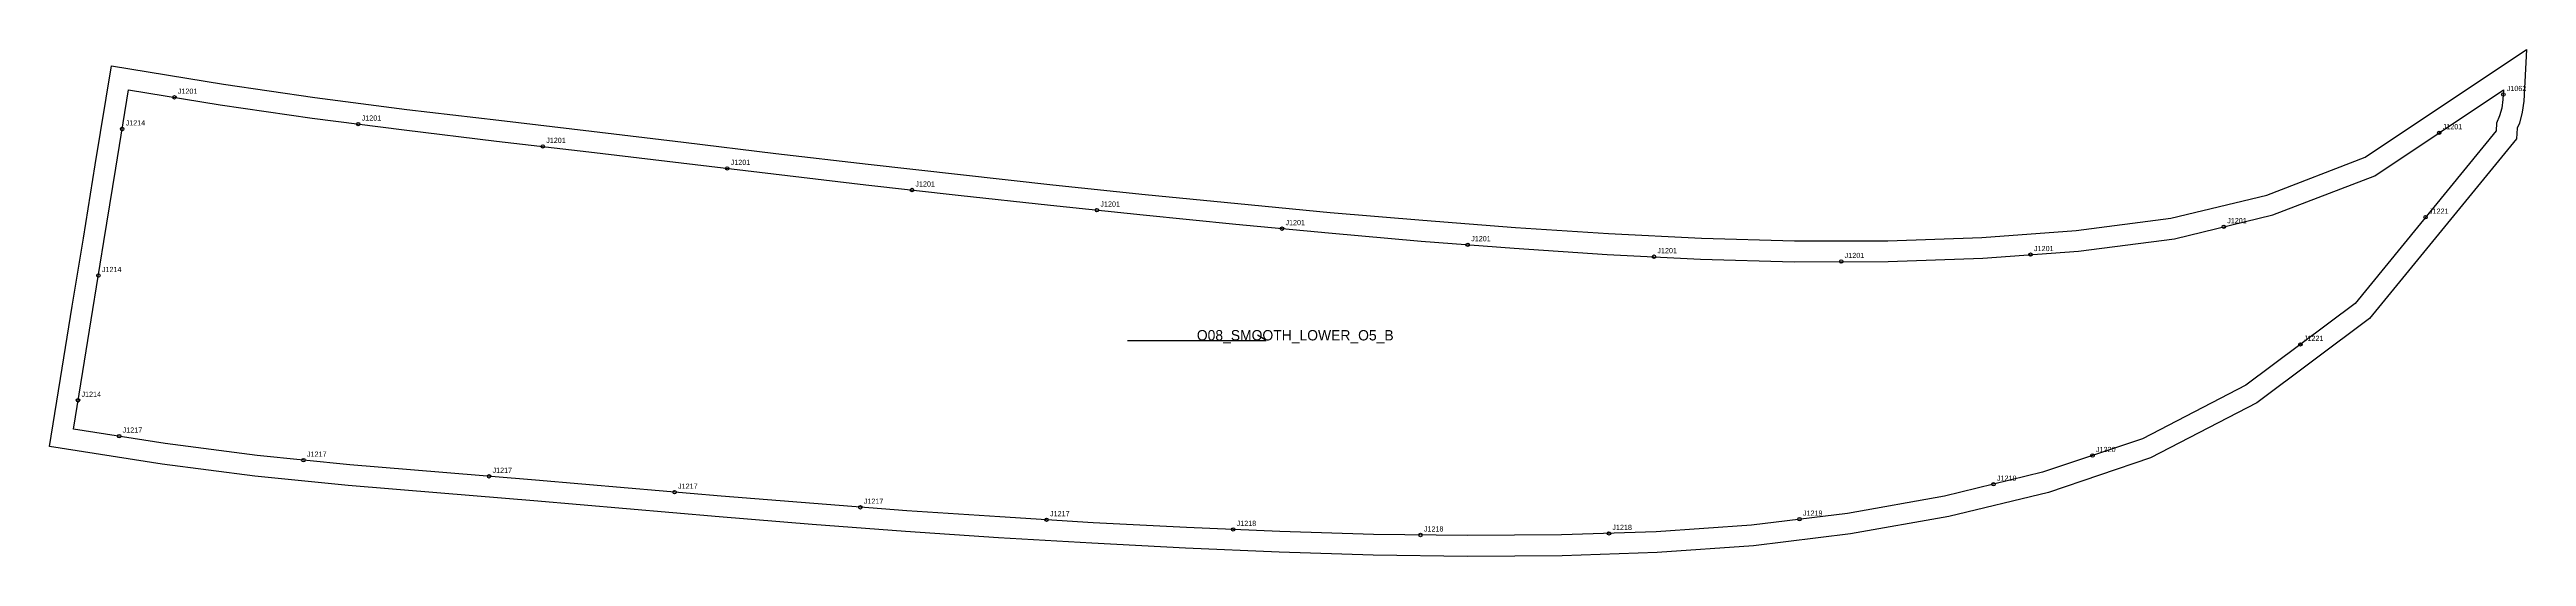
# Model space of a CAD drawing. Header units: millimetres. Extents: x -46 to 1385, y -270 to 23.
import ezdxf

# ---------------------------------------------------------------- set-up
doc = ezdxf.new("R2010")
doc.units = ezdxf.units.MM
for name, color, linetype in [('CUT', 1, 'Continuous'), ('GRAIN', 3, 'Continuous'), ('LABEL', 7, 'Continuous'), ('NOTCH', 2, 'Continuous'), ('SEW', 5, 'Continuous')]:
    doc.layers.add(name, color=color, linetype=linetype)

msp = doc.modelspace()

# ---------------------------------------------------------------- linework, layer by layer
at = {"layer": 'CUT'}
msp.add_lwpolyline([(-9.9, 13.8), (54.8, 3.3), (107.7, -4.5), (160.8, -11.3), (214, -17.6), (267.4, -23.9), (320.7, -30.3), (374, -36.7), (427.3, -42.9), (480.7, -49), (534, -54.8), (587.4, -60.4), (640.8, -65.7), (694.3, -70.8), (747.8, -75.4), (801.4, -79.6), (855, -83.1), (908.7, -85.8), (962.5, -87.3), (1016.5, -87.2), (1070.8, -85.3), (1125.3, -81.3), (1179.9, -74.1), (1235.4, -60.8), (1292.2, -38.9), (1385.4, 23.3), (1383.8, -6.6), (1382.9, -12.9), (1381.3, -19.2), (1380, -22.1), (1379.6, -28.3), (1294.8, -132.2), (1229.7, -180.9), (1168.2, -212.6), (1109.2, -232.6), (1051.6, -246.5), (994.9, -256.6), (938.8, -263.4), (883.2, -267.4), (828.2, -269.2), (773.5, -269.6), (719, -268.9), (664.7, -267.2), (610.6, -264.9), (556.6, -262), (502.7, -258.8), (448.8, -255.1), (395, -251.1), (341.3, -246.7), (287.7, -242.1), (234.1, -237.4), (180.5, -233.1), (126.8, -228.6), (73, -223.2), (19.4, -216.2), (-45.7, -206), (-38.3, -160.8), (-32.5, -125), (-26.1, -85.8), (-19.2, -43.4), (-9.9, 13.8)], close=True, dxfattribs=at)
at = {"layer": 'GRAIN'}
for p, q in [((657.2, -144.8), (652.2, -141.8)), ((577.2, -144.8), (657.2, -144.8))]:
    msp.add_line(p, q, dxfattribs=at)
at = {"layer": 'NOTCH'}
for centre in [(26.5, -4.3), (1372, -2.7), (-3.7, -22.6), (132.7, -19.8), (1335, -24.8), (239.3, -32.7), (345.9, -45.4), (452.6, -57.9), (559.5, -69.5), (666.4, -80.2), (1210.5, -79.1), (1327.1, -73.6), (773.7, -89.5), (881.3, -96.4), (989.5, -99.2), (1098.9, -95.2), (-17.4, -107.3), (1254.8, -147.1), (-29.2, -179.4), (-5.4, -200.1), (101.1, -214), (1134.7, -211.3), (208.3, -223.3), (1077.5, -227.9), (315.5, -232.5), (422.8, -241.2), (530.4, -248.4), (638.2, -254), (746.4, -257.2), (855.3, -256.3), (965.4, -248.1)]:
    msp.add_circle(centre, 1, dxfattribs=at)
at = {"layer": 'SEW'}
msp.add_lwpolyline([(0, 0), (53, -8.6), (106.1, -16.4), (159.3, -23.2), (212.6, -29.6), (266, -35.8), (319.3, -42.2), (372.6, -48.6), (425.9, -54.9), (479.3, -60.9), (532.7, -66.7), (586.2, -72.3), (639.7, -77.7), (693.2, -82.7), (746.8, -87.4), (800.5, -91.5), (854.3, -95.1), (908.2, -97.8), (962.3, -99.3), (1016.7, -99.2), (1071.4, -97.2), (1126.5, -93.2), (1182.1, -86), (1238.9, -72.3), (1297.8, -49.6), (1372.1, 0), (1371.8, -5.5), (1371.1, -10.5), (1369.9, -15.1), (1368.1, -19.2), (1367.9, -23.7), (1286.4, -123.5), (1223.3, -170.7), (1163.5, -201.6), (1105.8, -221), (1049.1, -234.8), (993.1, -244.7), (937.6, -251.5), (882.6, -255.4), (827.9, -257.2), (773.5, -257.6), (719.3, -256.9), (665.2, -255.2), (611.2, -252.9), (557.3, -250.1), (503.4, -246.8), (449.7, -243.2), (396, -239.1), (342.3, -234.8), (288.7, -230.2), (235.1, -225.5), (181.5, -221.2), (127.9, -216.7), (74.4, -211.3), (21.2, -204.3), (-31.9, -196), (-26.4, -162.7), (-20.6, -126.9), (-14.2, -87.7), (-7.4, -45.3)], close=True, dxfattribs=at)

# ---------------------------------------------------------------- texts
at = {"layer": 'LABEL'}
for s, height, p in [('J1201', 3, (28.5, -2.3)), ('J1062', 3, (1374, -0.7)), ('J1214', 3, (-1.7, -20.6)), ('J1201', 3, (134.7, -17.8)), ('J1201', 3, (241.3, -30.7)), ('J1201', 3, (1337, -22.8)), ('J1201', 3, (347.9, -43.4)), ('J1201', 3, (454.6, -55.9)), ('J1201', 3, (561.5, -67.5)), ('J1221', 3, (1329.1, -71.6)), ('J1201', 3, (668.4, -78.2)), ('J1201', 3, (775.7, -87.5)), ('J1201', 3, (1212.5, -77.1)), ('J1201', 3, (883.3, -94.4)), ('J1201', 3, (991.5, -97.2)), ('J1201', 3, (1100.9, -93.2)), ('J1214', 3, (-15.4, -105.3)), ('O08_SMOOTH_LOWER_O5_B', 6, (617.2, -144.8)), ('J1221', 3, (1256.8, -145.1)), ('J1214', 3, (-27.2, -177.4)), ('J1217', 3, (-3.4, -198.1)), ('J1217', 3, (103.1, -212)), ('J1220', 3, (1136.7, -209.3)), ('J1217', 3, (210.3, -221.3)), ('J1217', 3, (317.5, -230.5)), ('J1219', 3, (1079.5, -225.9)), ('J1217', 3, (424.8, -239.2)), ('J1219', 3, (967.4, -246.1)), ('J1217', 3, (532.4, -246.4)), ('J1218', 3, (640.2, -252)), ('J1218', 3, (748.4, -255.2)), ('J1218', 3, (857.3, -254.3))]:
    msp.add_text(s, height=height, dxfattribs=at).set_placement(p)

doc.saveas('drawing.dxf')
